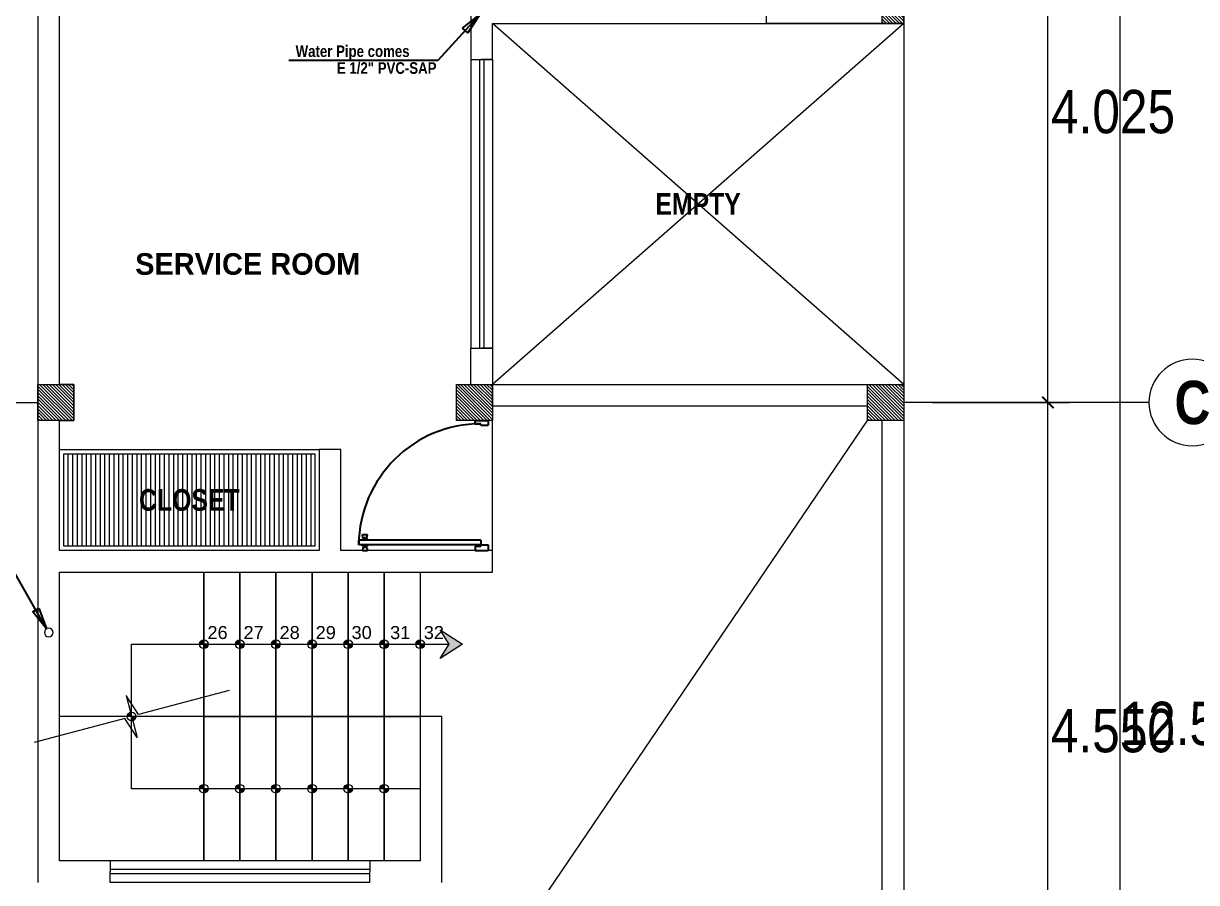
# Model space of a CAD drawing. Header units: millimetres. Extents: x 56 to 215, y 47 to 103.
# Drawn here: x 137.33 to 145.46, y 63.2 to 69.15 of the extents above; entities that cross this region are included whole.
import ezdxf
from ezdxf.enums import TextEntityAlignment as Align

# ---------------------------------------------------------------- set-up
doc = ezdxf.new("R2010")
doc.units = ezdxf.units.MM
for name, color, linetype, lineweight in [('A_Bloques', 56, 'Continuous', 15), ('A_Muro sin Techo', 134, 'Continuous', 20), ('A_Texto', 43, 'Continuous', 9), ('A_Ventana', 140, 'Continuous', 9), ('E_Columna', 3, 'Continuous', 25), ('G_Ejes', 253, 'Continuous', 20), ('G_Escalera', 40, 'Continuous', 18), ('G_Sombreados', 8, 'Continuous', 9), ('G_Texto', 122, 'Continuous', 20), ('IS_Accesorios Desagüe', 3, 'Continuous', 20)]:
    doc.layers.add(name, color=color, linetype=linetype, lineweight=lineweight)
for name, color, linetype in [('A_Puerta', 32, 'Continuous'), ('G_Acotación', 171, 'Continuous'), ('IS_Muro', 232, 'Continuous')]:
    doc.layers.add(name, color=color, linetype=linetype)
doc.styles.add('Acotacion', font='ARIALN.TTF')
doc.styles.add('AMBIENTES', font='ARIALNB.TTF', dxfattribs={"height": 0.15})
doc.styles.add('ARIAL1.2', font='arial.ttf', dxfattribs={"width": 1.2})
doc.styles.add('Cotas', font='ARIALNB.TTF', dxfattribs={"height": 0.1})
doc.styles.add('Eje', font='ARIALNB.TTF', dxfattribs={"height": 0.3})
doc.styles.add('STYLE1', font='cityb___.ttf', dxfattribs={"width": 1.05})
doc.dimstyles.new('150', dxfattribs={"dimtxt": 1, "dimasz": 0.06, "dimexe": 0.06, "dimexo": 0.08, "dimgap": 0.05, "dimtad": 2, "dimtih": 1, "dimtoh": 1, "dimzin": 1, "dimdsep": 46, "dimtxsty": 'Cotas', "dimblk": 'ARCHTICK', "dimcen": 0.25, "dimdle": 0.06, "dimclrd": 256, "dimclre": 256, "dimclrt": 5, "dimazin": 0, "dimtp": 0.2, "dimtm": 0.2, "dimtfac": 1, "dimtix": 1, "dimtmove": 1, "dimatfit": 0, "dimfxl": 0.06, "dimtolj": 1, "dimtzin": 1, "dimarcsym": 0})
doc.dimstyles.new('Lenin_50', dxfattribs={"dimtxt": 0.3, "dimasz": 0.08, "dimexe": 0.15, "dimexo": 0.2, "dimgap": 0.03, "dimtad": 2, "dimtih": 1, "dimtoh": 1, "dimlfac": -1, "dimzin": 4, "dimdsep": 46, "dimtxsty": 'Acotacion', "dimblk": 'ARCHTICK', "dimcen": 0.08, "dimclrd": 256, "dimclre": 256, "dimclrt": 4, "dimazin": 1, "dimtm": 1e-09, "dimtfac": 1, "dimtmove": 2, "dimatfit": 2, "dimfxl": 1, "dimtolj": 1, "dimlwd": 13, "dimlwe": 18, "dimarcsym": 0})
pattern_1 = [(135, (252.578861, -21.810414), (0.0112253202, 0.0112253202), [])]

# ---------------------------------------------------------------- blocks, each defined once
blk = doc.blocks.new('Puerta 02')
for p, q in [((0.0239, 0.9132), (0, 0.918)), ((0, 0.918), (0, 0.8782)), ((0.0239, 0.9068), (0.0239, 0.9132)), ((0.0277, 0.9068), (0.0239, 0.9068)), ((0.0239, 0.8893), (0.0239, 0.9068)), ((0.0317, 0.9092), (0.0277, 0.9092)), ((0.0277, 0.9068), (0.0277, 0.9092)), ((0.0277, 0.8893), (0.0277, 0.9068)), ((0.0317, 0.9092), (0.0317, 0.9124)), ((0.0357, 0.9124), (0.0317, 0.9124)), ((0.0317, 0.8869), (0.0317, 0.9092)), ((0.042, 0.9243), (0.0357, 0.9124)), ((0.0357, 0.8838), (0.0357, 0.9124)), ((0.042, 0.8718), (0.042, 0.9243)), ((0.0436, 0.9243), (0.042, 0.9243)), ((0.0436, 0.9463), (0.0784, 0.9463)), ((0.0436, 0.005), (0.0436, 0.9463)), ((0.0784, 0.005), (0.0784, 0.9463)), ((0.0784, 0.9243), (0.08, 0.9243)), ((0.08, 0.8718), (0.08, 0.9243)), ((0.08, 0.9243), (0.0863, 0.9124)), ((0.0863, 0.8838), (0.0863, 0.9124)), ((0.0863, 0.9124), (0.0903, 0.9124)), ((0.0903, 0.9092), (0.0903, 0.9124)), ((0.0903, 0.9092), (0.0943, 0.9092)), ((0.0903, 0.8869), (0.0903, 0.9092)), ((0.0943, 0.9068), (0.0943, 0.9092)), ((0.0943, 0.8893), (0.0943, 0.9068)), ((0.0943, 0.9068), (0.0983, 0.9068)), ((0.0983, 0.9132), (0.1221, 0.918)), ((0.0983, 0.9068), (0.0983, 0.9132)), ((0.0983, 0.8893), (0.0983, 0.9068)), ((0.1221, 0.918), (0.1221, 0.8782)), ((0.0239, 0.883), (0, 0.8782)), ((0.0277, 0.8893), (0.0239, 0.8893)), ((0.0239, 0.8893), (0.0239, 0.883)), ((0.0277, 0.8893), (0.0277, 0.8869)), ((0.0317, 0.8869), (0.0277, 0.8869)), ((0.0317, 0.8869), (0.0317, 0.8838)), ((0.0357, 0.8838), (0.0317, 0.8838)), ((0.042, 0.8718), (0.0357, 0.8838)), ((0.0436, 0.8718), (0.042, 0.8718)), ((0.0784, 0.8718), (0.08, 0.8718)), ((0.0789, 0.8981), (0.0789, 0.8981)), ((0.0789, 0.8981), (0.0789, 0.8981)), ((0.08, 0.8718), (0.0863, 0.8838)), ((0.0863, 0.8838), (0.0903, 0.8838)), ((0.0903, 0.8869), (0.0943, 0.8869)), ((0.0903, 0.8869), (0.0903, 0.8838)), ((0.0943, 0.8893), (0.0943, 0.8869)), ((0.0943, 0.8893), (0.0983, 0.8893)), ((0.0983, 0.8893), (0.0983, 0.883)), ((0.0983, 0.883), (0.1221, 0.8782)), ((0, 0.05), (0, -0.05)), ((0.0336, 0.05), (0, 0.05)), ((0.0336, 0.05), (0.0336, 0.005)), ((0.0436, 0.005), (0.0336, 0.005)), ((0.0783, 0.005), (0.0433, 0.005)), ((0.0436, 0.005), (0.0436, -0.05)), ((0.965, 0.005), (0.975, 0.005)), ((0.965, 0.005), (0.965, -0.05)), ((0.975, 0.05), (0.975, 0.005)), ((0.975, 0.05), (1, 0.05)), ((1, 0.05), (1, -0.05)), ((0.0436, -0.05), (0, -0.05)), ((1, -0.05), (0.965, -0.05))]:
    blk.add_line(p, q)
blk.add_arc((0.0336, 0.005), 0.9414, 0, 89.39134)
blk = doc.blocks.new('Eri')
blk.add_line((-1.7, 0), (0, 0))
blk.add_circle((-2, 0), 0.3)
at = {"color": 1, "style": 'Eje', "flags": 4}
blk.add_attdef('H', text='', height=0.3, dxfattribs=at).set_placement((-2, 0), align=Align.MIDDLE_CENTER)
blk = doc.blocks.new('_ArchTick')
at = {"color": 0, "linetype": 'ByBlock', "const_width": 0.15}
blk.add_lwpolyline([(-0.5, -0.5), (0.5, 0.5)], dxfattribs=at)
blk = doc.blocks.new('*D732')
at = {"layer": 'Defpoints', "color": 0, "transparency": 16777216}
for p in [(135.9328, 70.5529), (137.4328, 70.5529), (137.4328, 58.0529)]:
    blk.add_point(p, dxfattribs=at)
at = {"layer": 'G_Acotación', "lineweight": 18, "transparency": 16777216}
for p, q in [((137.2328, 70.5529), (135.7828, 70.5529)), ((137.2328, 58.0529), (135.7828, 58.0529))]:
    blk.add_line(p, q, dxfattribs=at)
at = {"layer": 'G_Acotación', "lineweight": 13, "transparency": 16777216}
blk.add_line((135.9328, 58.0529), (135.9328, 70.5529), dxfattribs=at)
at = {"layer": 'G_Acotación', "lineweight": 13, "transparency": 16777216, "xscale": 0.08, "yscale": 0.08, "zscale": 0.08}
for p, rotation in [((135.9328, 70.5529), 90), ((135.9328, 58.0529), 270)]:
    blk.add_blockref('_ArchTick', p, dxfattribs=dict(at, rotation=rotation))
at = {"layer": 'G_Acotación', "color": 4, "lineweight": 5, "transparency": 16777216, "insert": (135.4041, 64.3029), "char_height": 0.3, "attachment_point": 5, "style": 'Acotacion'}
blk.add_mtext('\\A1;12.500', dxfattribs=at)
blk = doc.blocks.new('*D748')
at = {"layer": 'Defpoints', "color": 0, "transparency": 16777216}
for p in [(136.4328, 66.5279), (137.4328, 66.5279), (137.4328, 61.9779)]:
    blk.add_point(p, dxfattribs=at)
at = {"layer": 'G_Acotación', "lineweight": 18, "transparency": 16777216}
for p, q in [((137.2328, 66.5279), (136.2828, 66.5279)), ((137.2328, 61.9779), (136.2828, 61.9779))]:
    blk.add_line(p, q, dxfattribs=at)
at = {"layer": 'G_Acotación', "lineweight": 13, "transparency": 16777216}
blk.add_line((136.4328, 61.9779), (136.4328, 66.5279), dxfattribs=at)
at = {"layer": 'G_Acotación', "lineweight": 13, "transparency": 16777216, "xscale": 0.08, "yscale": 0.08, "zscale": 0.08}
for p, rotation in [((136.4328, 66.5279), 90), ((136.4328, 61.9779), 270)]:
    blk.add_blockref('_ArchTick', p, dxfattribs=dict(at, rotation=rotation))
at = {"layer": 'G_Acotación', "color": 4, "lineweight": 5, "transparency": 16777216, "insert": (135.9832, 64.2529), "char_height": 0.3, "attachment_point": 5, "style": 'Acotacion'}
blk.add_mtext('\\A1;4.550', dxfattribs=at)
blk = doc.blocks.new('*D749')
at = {"layer": 'Defpoints', "color": 0, "transparency": 16777216}
for p in [(136.4328, 70.5529), (137.4328, 70.5529), (137.4328, 66.5279)]:
    blk.add_point(p, dxfattribs=at)
at = {"layer": 'G_Acotación', "lineweight": 18, "transparency": 16777216}
for p, q in [((137.2328, 70.5529), (136.2828, 70.5529)), ((137.2328, 66.5279), (136.2828, 66.5279))]:
    blk.add_line(p, q, dxfattribs=at)
at = {"layer": 'G_Acotación', "lineweight": 13, "transparency": 16777216}
blk.add_line((136.4328, 66.5279), (136.4328, 70.5529), dxfattribs=at)
at = {"layer": 'G_Acotación', "lineweight": 13, "transparency": 16777216, "xscale": 0.08, "yscale": 0.08, "zscale": 0.08}
for p, rotation in [((136.4328, 70.5529), 90), ((136.4328, 66.5279), 270)]:
    blk.add_blockref('_ArchTick', p, dxfattribs=dict(at, rotation=rotation))
at = {"layer": 'G_Acotación', "color": 4, "lineweight": 5, "transparency": 16777216, "insert": (135.9819, 68.5404), "char_height": 0.3, "attachment_point": 5, "style": 'Acotacion'}
blk.add_mtext('\\A1;4.025', dxfattribs=at)
blk = doc.blocks.new('*D735')
at = {"layer": 'Defpoints', "color": 0, "transparency": 16777216}
for p in [(143.4328, 70.5529), (144.9328, 70.5529), (143.4328, 58.0529)]:
    blk.add_point(p, dxfattribs=at)
at = {"layer": 'G_Acotación', "lineweight": 18, "transparency": 16777216}
for p, q in [((143.6328, 70.5529), (145.0828, 70.5529)), ((143.6328, 58.0529), (145.0828, 58.0529))]:
    blk.add_line(p, q, dxfattribs=at)
at = {"layer": 'G_Acotación', "lineweight": 13, "transparency": 16777216}
blk.add_line((144.9328, 58.0529), (144.9328, 70.5529), dxfattribs=at)
at = {"layer": 'G_Acotación', "lineweight": 13, "transparency": 16777216, "xscale": 0.08, "yscale": 0.08, "zscale": 0.08}
for p, rotation in [((144.9328, 70.5529), 90), ((144.9328, 58.0529), 270)]:
    blk.add_blockref('_ArchTick', p, dxfattribs=dict(at, rotation=rotation))
at = {"layer": 'G_Acotación', "color": 4, "lineweight": 5, "transparency": 16777216, "insert": (145.4615, 64.3029), "char_height": 0.3, "attachment_point": 5, "style": 'Acotacion'}
blk.add_mtext('\\A1;12.500', dxfattribs=at)
blk = doc.blocks.new('*D737')
at = {"layer": 'Defpoints', "color": 0, "transparency": 16777216}
for p in [(143.4328, 66.5279), (144.4328, 66.5279), (143.4328, 61.9779)]:
    blk.add_point(p, dxfattribs=at)
at = {"layer": 'G_Acotación', "lineweight": 18, "transparency": 16777216}
for p, q in [((143.6328, 66.5279), (144.5828, 66.5279)), ((143.6328, 61.9779), (144.5828, 61.9779))]:
    blk.add_line(p, q, dxfattribs=at)
at = {"layer": 'G_Acotación', "lineweight": 13, "transparency": 16777216}
blk.add_line((144.4328, 61.9779), (144.4328, 66.5279), dxfattribs=at)
at = {"layer": 'G_Acotación', "lineweight": 13, "transparency": 16777216, "xscale": 0.08, "yscale": 0.08, "zscale": 0.08}
for p, rotation in [((144.4328, 66.5279), 90), ((144.4328, 61.9779), 270)]:
    blk.add_blockref('_ArchTick', p, dxfattribs=dict(at, rotation=rotation))
at = {"layer": 'G_Acotación', "color": 4, "lineweight": 5, "transparency": 16777216, "insert": (144.8824, 64.2529), "char_height": 0.3, "attachment_point": 5, "style": 'Acotacion'}
blk.add_mtext('\\A1;4.550', dxfattribs=at)
blk = doc.blocks.new('*D738')
at = {"layer": 'Defpoints', "color": 0, "transparency": 16777216}
for p in [(143.4328, 70.5529), (144.4328, 70.5529), (143.4328, 66.5279)]:
    blk.add_point(p, dxfattribs=at)
at = {"layer": 'G_Acotación', "lineweight": 18, "transparency": 16777216}
for p, q in [((143.6328, 70.5529), (144.5828, 70.5529)), ((143.6328, 66.5279), (144.5828, 66.5279))]:
    blk.add_line(p, q, dxfattribs=at)
at = {"layer": 'G_Acotación', "lineweight": 13, "transparency": 16777216}
blk.add_line((144.4328, 66.5279), (144.4328, 70.5529), dxfattribs=at)
at = {"layer": 'G_Acotación', "lineweight": 13, "transparency": 16777216, "xscale": 0.08, "yscale": 0.08, "zscale": 0.08}
for p, rotation in [((144.4328, 70.5529), 90), ((144.4328, 66.5279), 270)]:
    blk.add_blockref('_ArchTick', p, dxfattribs=dict(at, rotation=rotation))
at = {"layer": 'G_Acotación', "color": 4, "lineweight": 5, "transparency": 16777216, "insert": (144.8838, 68.5404), "char_height": 0.3, "attachment_point": 5, "style": 'Acotacion'}
blk.add_mtext('\\A1;4.025', dxfattribs=at)
blk = doc.blocks.new('Subida desague')
blk.add_circle((0, 0), 0.05)

msp = doc.modelspace()

# ---------------------------------------------------------------- hatches: boundary and pattern name
at = {"layer": 'E_Columna', "lineweight": 5}
h = msp.add_hatch(dxfattribs=at)
h.set_pattern_fill('LINE', color=256, scale=0.005, angle=45, style=0)
h.set_pattern_definition([(135, (252.578861, -22.960414), (0.0112253202, 0.0112253202), [])])
h.paths.add_polyline_path([(143.4328, 69.1529), (143.2828, 69.1529), (143.2828, 69.4029), (143.4328, 69.4029)])
h = msp.add_hatch(dxfattribs=at)
h.set_pattern_fill('LINE', color=256, scale=0.005, angle=45, style=0)
h.set_pattern_definition(pattern_1)
h.paths.add_polyline_path([(137.6828, 66.4029), (137.4328, 66.4029), (137.4328, 66.6529), (137.6828, 66.6529)])
h = msp.add_hatch(dxfattribs=at)
h.set_pattern_fill('LINE', color=256, scale=0.005, angle=45, style=0)
h.set_pattern_definition(pattern_1)
h.paths.add_polyline_path([(140.5828, 66.4029), (140.3328, 66.4029), (140.3328, 66.6529), (140.5828, 66.6529)])
h = msp.add_hatch(dxfattribs=at)
h.set_pattern_fill('LINE', color=256, scale=0.005, angle=45, style=0)
h.set_pattern_definition(pattern_1)
h.paths.add_polyline_path([(143.4328, 66.4029), (143.1828, 66.4029), (143.1828, 66.6529), (143.4328, 66.6529)])
at = {"layer": 'G_Escalera', "lineweight": 5}
h = msp.add_hatch(color=3, dxfattribs=at)
h.paths.add_polyline_path([(138.5528, 64.8529, -0.414214), (138.5828, 64.8829), (138.5828, 64.8529)])
h.paths.add_polyline_path([(138.5828, 64.8529), (138.6128, 64.8529, -0.414214), (138.5828, 64.8229)])
h = msp.add_hatch(color=3, dxfattribs=at)
h.paths.add_polyline_path([(138.5528, 64.8529, -0.414214), (138.5828, 64.8829), (138.5828, 64.8529)])
h.paths.add_polyline_path([(138.5828, 64.8529), (138.6128, 64.8529, -0.414214), (138.5828, 64.8229)])
h = msp.add_hatch(color=3, dxfattribs=at)
h.paths.add_polyline_path([(138.8028, 64.8529, -0.414214), (138.8328, 64.8829), (138.8328, 64.8529)])
h.paths.add_polyline_path([(138.8328, 64.8529), (138.8628, 64.8529, -0.414214), (138.8328, 64.8229)])
h = msp.add_hatch(color=3, dxfattribs=at)
h.paths.add_polyline_path([(138.8028, 64.8529, -0.414214), (138.8328, 64.8829), (138.8328, 64.8529)])
h.paths.add_polyline_path([(138.8328, 64.8529), (138.8628, 64.8529, -0.414214), (138.8328, 64.8229)])
h = msp.add_hatch(color=3, dxfattribs=at)
h.paths.add_polyline_path([(139.0528, 64.8529, -0.414214), (139.0828, 64.8829), (139.0828, 64.8529)])
h.paths.add_polyline_path([(139.0828, 64.8529), (139.1128, 64.8529, -0.414214), (139.0828, 64.8229)])
h = msp.add_hatch(color=3, dxfattribs=at)
h.paths.add_polyline_path([(139.0528, 64.8529, -0.414214), (139.0828, 64.8829), (139.0828, 64.8529)])
h.paths.add_polyline_path([(139.0828, 64.8529), (139.1128, 64.8529, -0.414214), (139.0828, 64.8229)])
h = msp.add_hatch(color=3, dxfattribs=at)
h.paths.add_polyline_path([(139.3028, 64.8529, -0.414214), (139.3328, 64.8829), (139.3328, 64.8529)])
h.paths.add_polyline_path([(139.3328, 64.8529), (139.3628, 64.8529, -0.414214), (139.3328, 64.8229)])
h = msp.add_hatch(color=3, dxfattribs=at)
h.paths.add_polyline_path([(139.3028, 64.8529, -0.414214), (139.3328, 64.8829), (139.3328, 64.8529)])
h.paths.add_polyline_path([(139.3328, 64.8529), (139.3628, 64.8529, -0.414214), (139.3328, 64.8229)])
h = msp.add_hatch(color=3, dxfattribs=at)
h.paths.add_polyline_path([(139.5528, 64.8529, -0.414214), (139.5828, 64.8829), (139.5828, 64.8529)])
h.paths.add_polyline_path([(139.5828, 64.8529), (139.6128, 64.8529, -0.414214), (139.5828, 64.8229)])
h = msp.add_hatch(color=3, dxfattribs=at)
h.paths.add_polyline_path([(139.5528, 64.8529, -0.414214), (139.5828, 64.8829), (139.5828, 64.8529)])
h.paths.add_polyline_path([(139.5828, 64.8529), (139.6128, 64.8529, -0.414214), (139.5828, 64.8229)])
h = msp.add_hatch(color=3, dxfattribs=at)
h.paths.add_polyline_path([(139.8028, 64.8529, -0.414214), (139.8328, 64.8829), (139.8328, 64.8529)])
h.paths.add_polyline_path([(139.8328, 64.8529), (139.8628, 64.8529, -0.414214), (139.8328, 64.8229)])
h = msp.add_hatch(color=3, dxfattribs=at)
h.paths.add_polyline_path([(139.8028, 64.8529, -0.414214), (139.8328, 64.8829), (139.8328, 64.8529)])
h.paths.add_polyline_path([(139.8328, 64.8529), (139.8628, 64.8529, -0.414214), (139.8328, 64.8229)])
h = msp.add_hatch(color=3, dxfattribs=at)
h.paths.add_polyline_path([(140.0528, 64.8529, -0.414214), (140.0828, 64.8829), (140.0828, 64.8529)])
h.paths.add_polyline_path([(140.0828, 64.8529), (140.1128, 64.8529, -0.414214), (140.0828, 64.8229)])
h = msp.add_hatch(color=3, dxfattribs=at)
h.paths.add_polyline_path([(140.0528, 64.8529, -0.414214), (140.0828, 64.8829), (140.0828, 64.8529)])
h.paths.add_polyline_path([(140.0828, 64.8529), (140.1128, 64.8529, -0.414214), (140.0828, 64.8229)])
msp.add_hatch(color=3, dxfattribs=at).paths.add_polyline_path([(140.3747, 64.8529), (140.2216, 64.7537), (140.2828, 64.8529), (140.2216, 64.952)])
h = msp.add_hatch(color=3, dxfattribs=at)
h.paths.add_polyline_path([(138.0528, 64.3529, -0.414214), (138.0828, 64.3829), (138.0828, 64.3529)])
h.paths.add_polyline_path([(138.0828, 64.3529), (138.1128, 64.3529, -0.414214), (138.0828, 64.3229)])
h = msp.add_hatch(color=3, dxfattribs=at)
h.paths.add_polyline_path([(138.0528, 64.3529, -0.414214), (138.0828, 64.3829), (138.0828, 64.3529)])
h.paths.add_polyline_path([(138.0828, 64.3529), (138.1128, 64.3529, -0.414214), (138.0828, 64.3229)])
h = msp.add_hatch(color=3, dxfattribs=at)
h.paths.add_polyline_path([(138.5528, 63.8529, -0.414214), (138.5828, 63.8829), (138.5828, 63.8529)])
h.paths.add_polyline_path([(138.5828, 63.8529), (138.6128, 63.8529, -0.414214), (138.5828, 63.8229)])
h = msp.add_hatch(color=3, dxfattribs=at)
h.paths.add_polyline_path([(138.5528, 63.8529, -0.414214), (138.5828, 63.8829), (138.5828, 63.8529)])
h.paths.add_polyline_path([(138.5828, 63.8529), (138.6128, 63.8529, -0.414214), (138.5828, 63.8229)])
h = msp.add_hatch(color=3, dxfattribs=at)
h.paths.add_polyline_path([(138.8028, 63.8529, -0.414214), (138.8328, 63.8829), (138.8328, 63.8529)])
h.paths.add_polyline_path([(138.8328, 63.8529), (138.8628, 63.8529, -0.414214), (138.8328, 63.8229)])
h = msp.add_hatch(color=3, dxfattribs=at)
h.paths.add_polyline_path([(138.8028, 63.8529, -0.414214), (138.8328, 63.8829), (138.8328, 63.8529)])
h.paths.add_polyline_path([(138.8328, 63.8529), (138.8628, 63.8529, -0.414214), (138.8328, 63.8229)])
h = msp.add_hatch(color=3, dxfattribs=at)
h.paths.add_polyline_path([(139.0528, 63.8529, -0.414214), (139.0828, 63.8829), (139.0828, 63.8529)])
h.paths.add_polyline_path([(139.0828, 63.8529), (139.1128, 63.8529, -0.414214), (139.0828, 63.8229)])
h = msp.add_hatch(color=3, dxfattribs=at)
h.paths.add_polyline_path([(139.0528, 63.8529, -0.414214), (139.0828, 63.8829), (139.0828, 63.8529)])
h.paths.add_polyline_path([(139.0828, 63.8529), (139.1128, 63.8529, -0.414214), (139.0828, 63.8229)])
h = msp.add_hatch(color=3, dxfattribs=at)
h.paths.add_polyline_path([(139.3028, 63.8529, -0.414214), (139.3328, 63.8829), (139.3328, 63.8529)])
h.paths.add_polyline_path([(139.3328, 63.8529), (139.3628, 63.8529, -0.414214), (139.3328, 63.8229)])
h = msp.add_hatch(color=3, dxfattribs=at)
h.paths.add_polyline_path([(139.3028, 63.8529, -0.414214), (139.3328, 63.8829), (139.3328, 63.8529)])
h.paths.add_polyline_path([(139.3328, 63.8529), (139.3628, 63.8529, -0.414214), (139.3328, 63.8229)])
h = msp.add_hatch(color=3, dxfattribs=at)
h.paths.add_polyline_path([(139.5528, 63.8529, -0.414214), (139.5828, 63.8829), (139.5828, 63.8529)])
h.paths.add_polyline_path([(139.5828, 63.8529), (139.6128, 63.8529, -0.414214), (139.5828, 63.8229)])
h = msp.add_hatch(color=3, dxfattribs=at)
h.paths.add_polyline_path([(139.5528, 63.8529, -0.414214), (139.5828, 63.8829), (139.5828, 63.8529)])
h.paths.add_polyline_path([(139.5828, 63.8529), (139.6128, 63.8529, -0.414214), (139.5828, 63.8229)])
h = msp.add_hatch(color=3, dxfattribs=at)
h.paths.add_polyline_path([(139.8028, 63.8529, -0.414214), (139.8328, 63.8829), (139.8328, 63.8529)])
h.paths.add_polyline_path([(139.8328, 63.8529), (139.8628, 63.8529, -0.414214), (139.8328, 63.8229)])
h = msp.add_hatch(color=3, dxfattribs=at)
h.paths.add_polyline_path([(139.8028, 63.8529, -0.414214), (139.8328, 63.8829), (139.8328, 63.8529)])
h.paths.add_polyline_path([(139.8328, 63.8529), (139.8628, 63.8529, -0.414214), (139.8328, 63.8229)])
at = {"layer": 'G_Sombreados', "lineweight": 5}
h = msp.add_hatch(dxfattribs=at)
h.set_pattern_fill('LINE', color=256, scale=0.01, angle=90, style=0)
h.set_pattern_definition([(90, (252.57886, -21.810414), (0.03175, 2e-18), [])])
h.paths.add_polyline_path([(137.6128, 66.1729), (139.3528, 66.1729), (139.3528, 65.5329), (137.6128, 65.5329)])

# ---------------------------------------------------------------- linework, layer by layer
at = {"layer": 'A_Bloques', "lineweight": 5}
for points in [[(137.5828, 66.2029), (139.3828, 66.2029), (139.3828, 65.5029), (137.5828, 65.5029)], [(137.6128, 66.1729), (139.3528, 66.1729), (139.3528, 65.5329), (137.6128, 65.5329)]]:
    msp.add_lwpolyline(points, close=True, dxfattribs=at)
at = {"layer": 'A_Bloques', "color": 1, "lineweight": 5}
msp.add_lwpolyline([(138.759, 64.534), (138.1311, 64.3658), (138.044, 64.4977), (138.1216, 64.208), (138.0345, 64.3399), (137.4067, 64.1717)], dxfattribs=at)
at = {"layer": 'A_Muro sin Techo', "lineweight": 5}
for p, q in [((143.4328, 66.6529), (140.5828, 69.1529)), ((143.4328, 69.1529), (140.5828, 66.6529)), ((143.4328, 69.1529), (143.4328, 66.6529))]:
    msp.add_line(p, q, dxfattribs=at)
msp.add_lwpolyline([(143.2828, 58.0529), (143.2828, 58.0529), (143.1828, 58.0529), (143.1828, 58.3029), (143.2828, 58.3029), (143.2828, 61.8529), (143.1828, 61.8529), (143.1828, 62.1029), (143.2828, 62.1029), (143.2828, 66.4029), (143.1828, 66.4029), (143.1828, 66.5029), (140.5828, 66.5029), (140.5828, 66.6529), (143.4328, 66.6529), (143.4328, 58.0529)], dxfattribs=at)
at = {"layer": 'A_Puerta', "lineweight": 5}
msp.add_line((140.5828, 65.5029), (140.5828, 66.4029), dxfattribs=at)
at = {"layer": 'A_Ventana', "color": 2, "lineweight": 5}
for p, q in [((142.4828, 69.1529), (142.4828, 69.2279)), ((143.2828, 69.1529), (143.2828, 69.2279)), ((143.2828, 69.1529), (142.4828, 69.1529)), ((140.4328, 68.9029), (140.5078, 68.9029)), ((140.4328, 68.9029), (140.4328, 66.9029)), ((140.5828, 68.9029), (140.5078, 68.9029)), ((140.5828, 68.9029), (140.5828, 66.9029)), ((140.4328, 66.9029), (140.5078, 66.9029)), ((140.5828, 66.9029), (140.5078, 66.9029)), ((139.7328, 63.3529), (137.9328, 63.3529)), ((137.9328, 63.3529), (137.9328, 63.2779)), ((139.7328, 63.3529), (139.7328, 63.2779)), ((137.9328, 63.2029), (137.9328, 63.2779)), ((139.7328, 63.2029), (139.7328, 63.2779)), ((139.7328, 63.2029), (137.9328, 63.2029))]:
    msp.add_line(p, q, dxfattribs=at)
at = {"layer": 'A_Ventana', "lineweight": 5}
for p, q in [((140.4928, 68.9029), (140.4928, 66.9029)), ((140.5228, 68.9029), (140.5228, 66.9029)), ((139.7328, 63.2929), (137.9328, 63.2929)), ((139.7328, 63.2629), (137.9328, 63.2629))]:
    msp.add_line(p, q, dxfattribs=at)
at = {"layer": 'E_Columna', "lineweight": 5}
for points in [[(143.4328, 69.1529), (143.2828, 69.1529), (143.2828, 69.4029), (143.4328, 69.4029)], [(137.6828, 66.4029), (137.4328, 66.4029), (137.4328, 66.6529), (137.6828, 66.6529)], [(140.5828, 66.4029), (140.3328, 66.4029), (140.3328, 66.6529), (140.5828, 66.6529)], [(143.4328, 66.4029), (143.1828, 66.4029), (143.1828, 66.6529), (143.4328, 66.6529)]]:
    msp.add_lwpolyline(points, close=True, dxfattribs=at)
at = {"layer": 'G_Escalera', "color": 3, "lineweight": 5}
for p, q in [((138.5828, 64.8229), (138.5828, 64.8829)), ((138.5828, 64.8229), (138.5828, 64.8829)), ((138.8328, 64.8229), (138.8328, 64.8829)), ((138.8328, 64.8229), (138.8328, 64.8829)), ((139.0828, 64.8229), (139.0828, 64.8829)), ((139.0828, 64.8229), (139.0828, 64.8829)), ((139.3328, 64.8229), (139.3328, 64.8829)), ((139.3328, 64.8229), (139.3328, 64.8829)), ((139.5828, 64.8229), (139.5828, 64.8829)), ((139.5828, 64.8229), (139.5828, 64.8829)), ((139.8328, 64.8229), (139.8328, 64.8829)), ((139.8328, 64.8229), (139.8328, 64.8829)), ((140.0828, 64.8229), (140.0828, 64.8829)), ((140.0828, 64.8229), (140.0828, 64.8829)), ((138.6128, 64.8529), (138.5528, 64.8529)), ((138.6128, 64.8529), (138.5528, 64.8529)), ((138.8628, 64.8529), (138.8028, 64.8529)), ((138.8628, 64.8529), (138.8028, 64.8529)), ((139.1128, 64.8529), (139.0528, 64.8529)), ((139.1128, 64.8529), (139.0528, 64.8529)), ((139.3628, 64.8529), (139.3028, 64.8529)), ((139.3628, 64.8529), (139.3028, 64.8529)), ((139.6128, 64.8529), (139.5528, 64.8529)), ((139.6128, 64.8529), (139.5528, 64.8529)), ((139.8628, 64.8529), (139.8028, 64.8529)), ((139.8628, 64.8529), (139.8028, 64.8529)), ((140.1128, 64.8529), (140.0528, 64.8529)), ((140.1128, 64.8529), (140.0528, 64.8529)), ((138.1128, 64.3529), (138.0528, 64.3529)), ((138.1128, 64.3529), (138.0528, 64.3529)), ((138.0828, 64.3229), (138.0828, 64.3829)), ((138.0828, 64.3229), (138.0828, 64.3829)), ((138.6128, 63.8529), (138.5528, 63.8529)), ((138.6128, 63.8529), (138.5528, 63.8529)), ((138.5828, 63.8229), (138.5828, 63.8829)), ((138.5828, 63.8229), (138.5828, 63.8829)), ((138.8628, 63.8529), (138.8028, 63.8529)), ((138.8628, 63.8529), (138.8028, 63.8529)), ((138.8328, 63.8229), (138.8328, 63.8829)), ((138.8328, 63.8229), (138.8328, 63.8829)), ((139.1128, 63.8529), (139.0528, 63.8529)), ((139.1128, 63.8529), (139.0528, 63.8529)), ((139.0828, 63.8229), (139.0828, 63.8829)), ((139.0828, 63.8229), (139.0828, 63.8829)), ((139.3628, 63.8529), (139.3028, 63.8529)), ((139.3628, 63.8529), (139.3028, 63.8529)), ((139.3328, 63.8229), (139.3328, 63.8829)), ((139.3328, 63.8229), (139.3328, 63.8829)), ((139.6128, 63.8529), (139.5528, 63.8529)), ((139.6128, 63.8529), (139.5528, 63.8529)), ((139.5828, 63.8229), (139.5828, 63.8829)), ((139.5828, 63.8229), (139.5828, 63.8829)), ((139.8628, 63.8529), (139.8028, 63.8529)), ((139.8628, 63.8529), (139.8028, 63.8529)), ((139.8328, 63.8229), (139.8328, 63.8829)), ((139.8328, 63.8229), (139.8328, 63.8829))]:
    msp.add_line(p, q, dxfattribs=at)
at = {"layer": 'G_Escalera', "lineweight": 5}
msp.add_line((138.5828, 64.3529), (137.5828, 64.3529), dxfattribs=at)
for points in [[(138.5828, 63.3529), (137.5828, 63.3529), (137.5828, 65.3529), (138.5828, 65.3529)], [(138.5828, 64.3529), (138.5828, 65.3529), (138.8328, 65.3529), (138.8328, 64.3529)], [(138.8328, 64.3529), (138.8328, 65.3529), (139.0828, 65.3529), (139.0828, 64.3529)], [(139.0828, 64.3529), (139.0828, 65.3529), (139.3328, 65.3529), (139.3328, 64.3529)], [(139.3328, 64.3529), (139.3328, 65.3529), (139.5828, 65.3529), (139.5828, 64.3529)], [(139.5828, 64.3529), (139.5828, 65.3529), (139.8328, 65.3529), (139.8328, 64.3529)], [(139.8328, 64.3529), (139.8328, 65.3529), (140.0828, 65.3529), (140.0828, 64.3529)], [(138.5828, 63.3529), (138.5828, 64.3529), (138.8328, 64.3529), (138.8328, 63.3529)], [(138.8328, 63.3529), (138.8328, 64.3529), (139.0828, 64.3529), (139.0828, 63.3529)], [(139.0828, 63.3529), (139.0828, 64.3529), (139.3328, 64.3529), (139.3328, 63.3529)], [(139.3328, 63.3529), (139.3328, 64.3529), (139.5828, 64.3529), (139.5828, 63.3529)], [(139.5828, 63.3529), (139.5828, 64.3529), (139.8328, 64.3529), (139.8328, 63.3529)], [(139.8328, 63.3529), (139.8328, 64.3529), (140.0828, 64.3529), (140.0828, 63.3529)]]:
    msp.add_lwpolyline(points, close=True, dxfattribs=at)
at = {"layer": 'G_Escalera', "color": 3, "lineweight": 5}
msp.add_lwpolyline([(140.3747, 64.8529), (140.2216, 64.7537), (140.2828, 64.8529), (140.2216, 64.952)], close=True, dxfattribs=at)
at = {"layer": 'G_Escalera', "color": 5, "lineweight": 5}
msp.add_lwpolyline([(140.0828, 63.8529), (140.0828, 63.8529), (140.0828, 63.8529), (139.8328, 63.8529), (139.5828, 63.8529), (138.8328, 63.8529), (138.5828, 63.8529), (138.0828, 63.8529), (138.0828, 64.8529), (140.0828, 64.8529), (140.2828, 64.8529)], dxfattribs=at)
at = {"layer": 'G_Escalera', "color": 3, "lineweight": 5}
for centre in [(138.5828, 64.8529), (138.5828, 64.8529), (138.8328, 64.8529), (138.8328, 64.8529), (139.0828, 64.8529), (139.0828, 64.8529), (139.3328, 64.8529), (139.3328, 64.8529), (139.5828, 64.8529), (139.5828, 64.8529), (139.8328, 64.8529), (139.8328, 64.8529), (140.0828, 64.8529), (140.0828, 64.8529), (138.0828, 64.3529), (138.0828, 64.3529), (138.5828, 63.8529), (138.5828, 63.8529), (138.8328, 63.8529), (138.8328, 63.8529), (139.0828, 63.8529), (139.0828, 63.8529), (139.3328, 63.8529), (139.3328, 63.8529), (139.5828, 63.8529), (139.5828, 63.8529), (139.8328, 63.8529), (139.8328, 63.8529)]:
    msp.add_circle(centre, 0.03, dxfattribs=at)
at = {"layer": 'IS_Accesorios Desagüe', "color": 6, "lineweight": 5}
msp.add_line((137.6828, 58.3029), (143.1828, 66.4029), dxfattribs=at)
at = {"layer": 'IS_Muro', "lineweight": 5}
for points in [[(137.4328, 70.5529), (137.4328, 63.2029)], [(140.4328, 69.3029), (140.4328, 68.9029), (140.5828, 68.9029), (140.5828, 69.1529), (143.4328, 69.1529), (143.4328, 70.5529)], [(140.2328, 63.2029), (140.2328, 64.3529), (140.0828, 64.3529), (140.0828, 63.3529), (137.5828, 63.3529), (137.5828, 65.3529), (140.5828, 65.3529), (140.5828, 65.5029), (139.5328, 65.5029), (139.5328, 66.2029), (139.3828, 66.2029), (139.3828, 65.5029), (137.5828, 65.5029), (137.5828, 66.4029), (137.6828, 66.4029), (137.6828, 66.6529), (137.5828, 66.6529), (137.5828, 70.3029)], [(140.5828, 66.5029), (140.5828, 66.5029), (140.5828, 66.4029), (140.3328, 66.4029), (140.3328, 66.6529), (140.4328, 66.6529), (140.4328, 66.9029), (140.5828, 66.9029), (140.5828, 66.6529), (140.5828, 66.6529), (140.5828, 66.5029)]]:
    msp.add_lwpolyline(points, dxfattribs=at)

# ---------------------------------------------------------------- block references
at = {"layer": 'A_Puerta', "lineweight": 5, "xscale": 0.9000000000000057, "yscale": 0.9000000000000057, "zscale": 0.9000000000000057, "rotation": 90}
msp.add_blockref('Puerta 02', (140.5078, 65.5029), dxfattribs=at)
at = {"layer": 'G_Ejes', "lineweight": 5}
ref = msp.add_blockref('Eri', (137.4328, 66.5279), dxfattribs=at)
ref.add_attrib('H', 'C', dxfattribs={"layer": '0', "color": 1, "height": 0.3, "style": 'Eje', "flags": 4}).set_placement((135.4326, 66.5279), align=Align.MIDDLE_CENTER)
ref = msp.add_blockref('Eri', (143.4328, 66.5279), dxfattribs=dict(at, xscale=-1))
ref.add_attrib('H', 'C', dxfattribs={"layer": '0', "color": 1, "height": 0.3, "style": 'Eje', "flags": 4}).set_placement((145.434, 66.5279), align=Align.MIDDLE_CENTER)
at = {"layer": 'IS_Accesorios Desagüe', "lineweight": 5, "xscale": -0.6000000000000227, "yscale": 0.5999999999999943, "zscale": 0.6, "rotation": 180}
msp.add_blockref('Subida desague', (137.5078, 64.9345), dxfattribs=at)

# ---------------------------------------------------------------- texts
at = {"layer": 'A_Texto', "lineweight": 5, "style": 'AMBIENTES'}
for s, p in [('EMPTY', (142.0078, 67.9029, 0)), ('CLOSET', (138.4828, 65.8529, 0))]:
    msp.add_text(s, height=0.15, dxfattribs=at).set_placement(p, align=Align.MIDDLE)
at = {"layer": 'G_Texto', "color": 7, "lineweight": 5, "style": 'Cotas'}
for s, p in [('Water Pipe comes', (139.2193, 68.9207)), ('E 1/2" PVC-SAP', (139.505, 68.8042))]:
    msp.add_text(s, height=0.08, dxfattribs=at).set_placement(p)
at = {"layer": 'G_Texto', "lineweight": 5, "ltscale": 0.2, "style": 'STYLE1'}
msp.add_text('SERVICE ROOM', height=0.15, rotation=360, dxfattribs=at).set_placement((138.8874, 67.4872), align=Align.MIDDLE)
at = {"layer": 'G_Texto', "lineweight": 5, "style": 'ARIAL1.2'}
for s, p in [('26', (138.6781, 64.8894)), ('27', (138.928, 64.8894)), ('28', (139.1778, 64.8894)), ('29', (139.4278, 64.8894)), ('30', (139.6767, 64.8894)), ('31', (139.9438, 64.8894)), ('32', (140.1773, 64.8894))]:
    msp.add_text(s, height=0.09, dxfattribs=at).set_placement(p, align=Align.CENTER)

# ---------------------------------------------------------------- dimensions: what is measured, and where the dimension line sits
at = {"layer": 'G_Acotación', "lineweight": 5}
for base, p1, p2, picture, middle in [((135.9328, 70.5529), (137.4328, 58.0529), (137.4328, 70.5529), '*D732', (135.4041, 64.3029)), ((136.4328, 70.5529), (137.4328, 66.5279), (137.4328, 70.5529), '*D749', (135.9819, 68.5404)), ((144.9328, 70.5529), (143.4328, 58.0529), (143.4328, 70.5529), '*D735', (145.4615, 64.3029)), ((144.4328, 70.5529), (143.4328, 66.5279), (143.4328, 70.5529), '*D738', (144.8838, 68.5404)), ((136.4328, 66.5279), (137.4328, 61.9779), (137.4328, 66.5279), '*D748', (135.9832, 64.2529)), ((144.4328, 66.5279), (143.4328, 61.9779), (143.4328, 66.5279), '*D737', (144.8824, 64.2529))]:
    dim = msp.add_linear_dim(base=base, p1=p1, p2=p2, angle=90, dimstyle='Lenin_50', override={"dimdec": 3, "dimfxl": 0.06}, dxfattribs=at)
    dim.commit()
    dim.dimension.update_dxf_attribs({"geometry": picture, "text_midpoint": middle})

# ---------------------------------------------------------------- leaders
at = {"layer": 'G_Texto', "color": 7, "lineweight": 5}
for points in [[(140.496, 69.2149), (140.2042, 68.8957), (139.1729, 68.8957)], [(137.493, 64.9605), (137.2169, 65.4451), (136.1163, 65.4451)]]:
    msp.add_leader(points, dimstyle='150', override={"dimasz": 0.15, "dimgap": 0.08, "dimtad": 0, "dimldrblk": 'ClosedBlank'}, dxfattribs=at)

doc.saveas('drawing.dxf')
